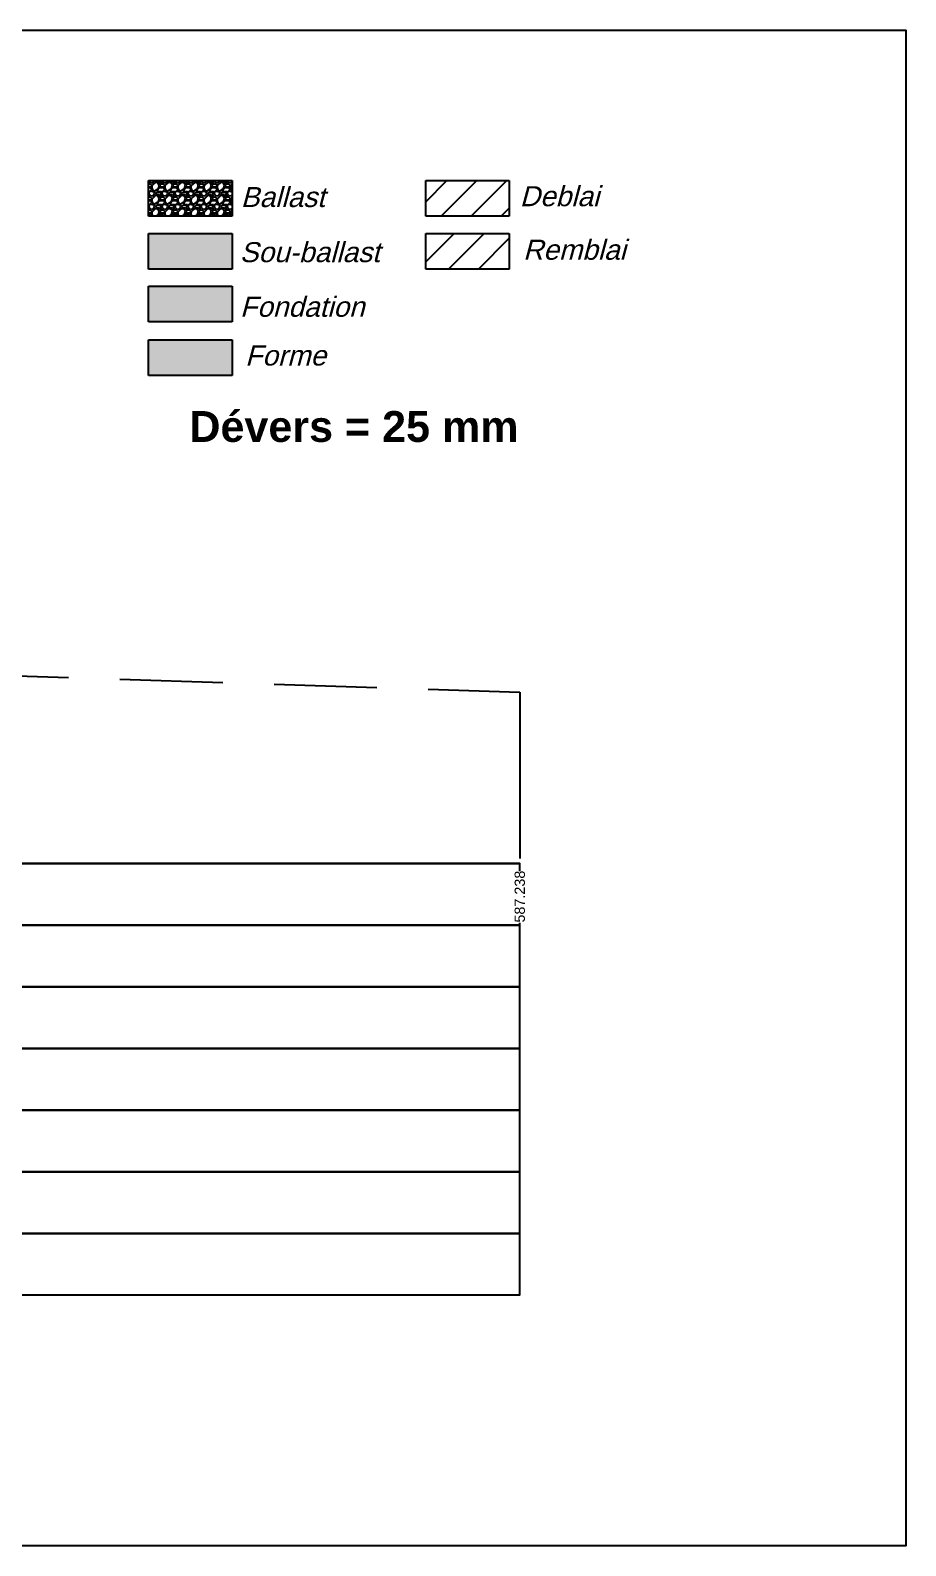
# Model space of a CAD drawing. Header units: millimetres. Extents: x 2762 to 3076, y 916 to 3305.
# Drawn here: x 2982.18 to 2999.21, y 1095.4 to 1124.9 of the extents above; entities that cross this region are included whole.
import ezdxf

# ---------------------------------------------------------------- set-up
doc = ezdxf.new("R2010")
doc.units = ezdxf.units.MM
doc.header["$LTSCALE"] = 2
doc.linetypes.add('CACHE', pattern=[9.525, 6.35, -3.175])
doc.linetypes.add('DASHED', pattern=[0.75, 0.5, -0.25])
doc.layers.add('C-ANNO-TABL-TEXT', color=150, linetype='Continuous')
doc.styles.add('ARIAL', font='arial.ttf')
doc.styles.add('C3D_Profil_Travers', font='romans.shx')
doc.styles.get("Standard").update_dxf_attribs({"font": 'arial.ttf'})

msp = doc.modelspace()

# ---------------------------------------------------------------- hatches: boundary and pattern name
h = msp.add_hatch(color=11)
h.dxf.hatch_style = 1
h.paths.add_polyline_path([(2986.106, 1120.949), (2984.48, 1120.949), (2984.48, 1120.257), (2986.106, 1120.257)])
h = msp.add_hatch(color=30)
h.dxf.hatch_style = 1
h.paths.add_polyline_path([(2986.106, 1119.922), (2984.48, 1119.922), (2984.48, 1119.23), (2986.106, 1119.23)])
h = msp.add_hatch(color=83)
h.dxf.hatch_style = 1
h.paths.add_polyline_path([(2986.106, 1118.876), (2984.48, 1118.876), (2984.48, 1118.184), (2986.106, 1118.184)])

# ---------------------------------------------------------------- linework, layer by layer
for p, q in [((2984.48, 1121.977), (2986.106, 1121.977)), ((2984.48, 1121.285), (2984.48, 1121.977)), ((2986.106, 1121.977), (2986.106, 1121.285)), ((2989.873, 1121.977), (2991.499, 1121.977)), ((2989.873, 1121.285), (2989.873, 1121.977)), ((2991.499, 1121.977), (2991.499, 1121.285)), ((2986.106, 1121.285), (2984.48, 1121.285)), ((2991.499, 1121.285), (2989.873, 1121.285)), ((2984.48, 1120.949), (2986.106, 1120.949)), ((2984.48, 1120.257), (2984.48, 1120.949)), ((2986.106, 1120.949), (2986.106, 1120.257)), ((2989.873, 1120.949), (2991.499, 1120.949)), ((2989.873, 1120.257), (2989.873, 1120.949)), ((2991.499, 1120.949), (2991.499, 1120.257)), ((2986.106, 1120.257), (2984.48, 1120.257)), ((2991.499, 1120.257), (2989.873, 1120.257)), ((2984.48, 1119.922), (2986.106, 1119.922)), ((2984.48, 1119.23), (2984.48, 1119.922)), ((2986.106, 1119.922), (2986.106, 1119.23)), ((2986.106, 1119.23), (2984.48, 1119.23)), ((2984.48, 1118.876), (2986.106, 1118.876)), ((2984.48, 1118.184), (2984.48, 1118.876)), ((2986.106, 1118.876), (2986.106, 1118.184)), ((2986.106, 1118.184), (2984.48, 1118.184))]:
    msp.add_line(p, q)
at = {"linetype": 'Continuous'}
for p, q in [((2984.483, 1121.931), (2984.48, 1121.932)), ((2984.48, 1121.928), (2984.483, 1121.93)), ((2984.52, 1121.902), (2984.48, 1121.908)), ((2984.486, 1121.977), (2984.499, 1121.946)), ((2984.498, 1121.946), (2984.541, 1121.933)), ((2984.543, 1121.886), (2984.522, 1121.904)), ((2984.541, 1121.933), (2984.585, 1121.946)), ((2984.544, 1121.887), (2984.542, 1121.834)), ((2984.609, 1121.934), (2984.55, 1121.88)), ((2984.585, 1121.946), (2984.596, 1121.977)), ((2984.662, 1121.933), (2984.601, 1121.939)), ((2984.642, 1121.951), (2984.618, 1121.977)), ((2984.685, 1121.957), (2984.627, 1121.952)), ((2984.689, 1121.889), (2984.661, 1121.935)), ((2984.671, 1121.826), (2984.691, 1121.89)), ((2984.688, 1121.933), (2984.698, 1121.908)), ((2984.707, 1121.941), (2984.689, 1121.934)), ((2984.699, 1121.908), (2984.737, 1121.93)), ((2984.724, 1121.91), (2984.699, 1121.885)), ((2984.719, 1121.977), (2984.701, 1121.957)), ((2984.737, 1121.931), (2984.706, 1121.941)), ((2984.774, 1121.902), (2984.724, 1121.909)), ((2984.74, 1121.977), (2984.753, 1121.946)), ((2984.752, 1121.946), (2984.795, 1121.933)), ((2984.797, 1121.886), (2984.776, 1121.904)), ((2984.795, 1121.933), (2984.839, 1121.946)), ((2984.798, 1121.887), (2984.796, 1121.834)), ((2984.863, 1121.934), (2984.804, 1121.88)), ((2984.839, 1121.946), (2984.85, 1121.977)), ((2984.916, 1121.933), (2984.855, 1121.939)), ((2984.896, 1121.951), (2984.872, 1121.977)), ((2984.939, 1121.957), (2984.881, 1121.952)), ((2984.943, 1121.889), (2984.915, 1121.935)), ((2984.925, 1121.826), (2984.945, 1121.89)), ((2984.942, 1121.933), (2984.952, 1121.908)), ((2984.961, 1121.941), (2984.943, 1121.934)), ((2984.953, 1121.908), (2984.991, 1121.93)), ((2984.978, 1121.91), (2984.953, 1121.885)), ((2984.973, 1121.977), (2984.955, 1121.957)), ((2984.991, 1121.931), (2984.96, 1121.941)), ((2985.028, 1121.902), (2984.978, 1121.909)), ((2984.994, 1121.977), (2985.007, 1121.946)), ((2985.006, 1121.946), (2985.049, 1121.933)), ((2985.051, 1121.886), (2985.03, 1121.904)), ((2985.049, 1121.933), (2985.093, 1121.946)), ((2985.052, 1121.887), (2985.05, 1121.834)), ((2985.117, 1121.934), (2985.058, 1121.88)), ((2985.093, 1121.946), (2985.104, 1121.977)), ((2985.17, 1121.933), (2985.109, 1121.939)), ((2985.15, 1121.951), (2985.126, 1121.977)), ((2985.193, 1121.957), (2985.135, 1121.952)), ((2985.197, 1121.889), (2985.169, 1121.935)), ((2985.179, 1121.826), (2985.199, 1121.89)), ((2985.196, 1121.933), (2985.206, 1121.908)), ((2985.215, 1121.941), (2985.197, 1121.934)), ((2985.207, 1121.908), (2985.245, 1121.93)), ((2985.232, 1121.91), (2985.207, 1121.885)), ((2985.227, 1121.977), (2985.209, 1121.957)), ((2985.245, 1121.931), (2985.214, 1121.941)), ((2985.282, 1121.902), (2985.232, 1121.909)), ((2985.248, 1121.977), (2985.261, 1121.946)), ((2985.26, 1121.946), (2985.303, 1121.933)), ((2985.305, 1121.886), (2985.284, 1121.904)), ((2985.303, 1121.933), (2985.347, 1121.946)), ((2985.306, 1121.887), (2985.304, 1121.834)), ((2985.371, 1121.934), (2985.312, 1121.88)), ((2985.347, 1121.946), (2985.358, 1121.977)), ((2985.424, 1121.933), (2985.363, 1121.939)), ((2985.404, 1121.951), (2985.38, 1121.977)), ((2985.447, 1121.957), (2985.389, 1121.952)), ((2985.451, 1121.889), (2985.423, 1121.935)), ((2985.433, 1121.826), (2985.453, 1121.89)), ((2985.45, 1121.933), (2985.46, 1121.908)), ((2985.469, 1121.941), (2985.451, 1121.934)), ((2985.461, 1121.908), (2985.499, 1121.93)), ((2985.486, 1121.91), (2985.461, 1121.885)), ((2985.481, 1121.977), (2985.463, 1121.957)), ((2985.499, 1121.931), (2985.468, 1121.941)), ((2985.536, 1121.902), (2985.486, 1121.909)), ((2985.502, 1121.977), (2985.515, 1121.946)), ((2985.514, 1121.946), (2985.557, 1121.933)), ((2985.559, 1121.886), (2985.538, 1121.904)), ((2985.557, 1121.933), (2985.601, 1121.946)), ((2985.56, 1121.887), (2985.558, 1121.834)), ((2985.625, 1121.934), (2985.566, 1121.88)), ((2985.601, 1121.946), (2985.612, 1121.977)), ((2985.678, 1121.933), (2985.617, 1121.939)), ((2985.658, 1121.951), (2985.634, 1121.977)), ((2985.701, 1121.957), (2985.643, 1121.952)), ((2985.705, 1121.889), (2985.677, 1121.935)), ((2985.687, 1121.826), (2985.707, 1121.89)), ((2985.704, 1121.933), (2985.714, 1121.908)), ((2985.723, 1121.941), (2985.705, 1121.934)), ((2985.715, 1121.908), (2985.753, 1121.93)), ((2985.74, 1121.91), (2985.715, 1121.885)), ((2985.735, 1121.977), (2985.717, 1121.957)), ((2985.753, 1121.931), (2985.722, 1121.941)), ((2985.79, 1121.902), (2985.74, 1121.909)), ((2985.756, 1121.977), (2985.769, 1121.946)), ((2985.768, 1121.946), (2985.811, 1121.933)), ((2985.813, 1121.886), (2985.792, 1121.904)), ((2985.811, 1121.933), (2985.855, 1121.946)), ((2985.814, 1121.887), (2985.812, 1121.834)), ((2985.879, 1121.934), (2985.82, 1121.88)), ((2985.855, 1121.946), (2985.866, 1121.977)), ((2985.932, 1121.933), (2985.871, 1121.939)), ((2985.912, 1121.951), (2985.888, 1121.977)), ((2985.955, 1121.957), (2985.897, 1121.952)), ((2985.959, 1121.889), (2985.931, 1121.935)), ((2985.941, 1121.826), (2985.961, 1121.89)), ((2985.958, 1121.933), (2985.968, 1121.908)), ((2985.977, 1121.941), (2985.959, 1121.934)), ((2985.969, 1121.908), (2986.007, 1121.93)), ((2985.994, 1121.91), (2985.969, 1121.885)), ((2985.989, 1121.977), (2985.971, 1121.957)), ((2986.007, 1121.931), (2985.976, 1121.941)), ((2986.044, 1121.902), (2985.994, 1121.909)), ((2986.01, 1121.977), (2986.023, 1121.946)), ((2986.022, 1121.946), (2986.065, 1121.933)), ((2986.067, 1121.886), (2986.046, 1121.904)), ((2986.065, 1121.933), (2986.106, 1121.946)), ((2986.068, 1121.887), (2986.066, 1121.834)), ((2986.106, 1121.91), (2986.074, 1121.88)), ((2984.48, 1121.863), (2984.53, 1121.856)), ((2984.48, 1121.842), (2984.506, 1121.842)), ((2984.532, 1121.777), (2984.48, 1121.75)), ((2984.483, 1121.677), (2984.48, 1121.678)), ((2984.48, 1121.674), (2984.483, 1121.676)), ((2984.52, 1121.648), (2984.48, 1121.654)), ((2984.48, 1121.609), (2984.53, 1121.602)), ((2984.484, 1121.727), (2984.499, 1121.692)), ((2984.485, 1121.727), (2984.501, 1121.763)), ((2984.498, 1121.692), (2984.541, 1121.679)), ((2984.501, 1121.764), (2984.542, 1121.776)), ((2984.505, 1121.844), (2984.539, 1121.821)), ((2984.543, 1121.632), (2984.522, 1121.65)), ((2984.529, 1121.847), (2984.542, 1121.87)), ((2984.539, 1121.819), (2984.529, 1121.783)), ((2984.529, 1121.593), (2984.542, 1121.616)), ((2984.541, 1121.775), (2984.582, 1121.759)), ((2984.541, 1121.679), (2984.585, 1121.692)), ((2984.542, 1121.87), (2984.542, 1121.885)), ((2984.542, 1121.834), (2984.562, 1121.786)), ((2984.544, 1121.633), (2984.542, 1121.58)), ((2984.542, 1121.616), (2984.542, 1121.631)), ((2984.609, 1121.68), (2984.55, 1121.626)), ((2984.562, 1121.783), (2984.615, 1121.781)), ((2984.581, 1121.761), (2984.596, 1121.728)), ((2984.585, 1121.692), (2984.598, 1121.727)), ((2984.662, 1121.679), (2984.601, 1121.685)), ((2984.642, 1121.697), (2984.614, 1121.727)), ((2984.615, 1121.783), (2984.671, 1121.827)), ((2984.615, 1121.727), (2984.623, 1121.748)), ((2984.671, 1121.747), (2984.623, 1121.742)), ((2984.685, 1121.703), (2984.627, 1121.698)), ((2984.649, 1121.791), (2984.694, 1121.842)), ((2984.668, 1121.761), (2984.65, 1121.792)), ((2984.689, 1121.635), (2984.661, 1121.681)), ((2984.73, 1121.757), (2984.666, 1121.762)), ((2984.722, 1121.74), (2984.671, 1121.753)), ((2984.671, 1121.572), (2984.691, 1121.636)), ((2984.688, 1121.679), (2984.698, 1121.654)), ((2984.707, 1121.687), (2984.689, 1121.68)), ((2984.694, 1121.842), (2984.76, 1121.842)), ((2984.699, 1121.885), (2984.719, 1121.854)), ((2984.699, 1121.654), (2984.737, 1121.676)), ((2984.724, 1121.656), (2984.699, 1121.631)), ((2984.699, 1121.631), (2984.719, 1121.6)), ((2984.724, 1121.728), (2984.701, 1121.703)), ((2984.737, 1121.677), (2984.706, 1121.687)), ((2984.72, 1121.864), (2984.784, 1121.856)), ((2984.72, 1121.61), (2984.784, 1121.602)), ((2984.724, 1121.727), (2984.722, 1121.74)), ((2984.774, 1121.648), (2984.724, 1121.655)), ((2984.786, 1121.777), (2984.733, 1121.749)), ((2984.738, 1121.727), (2984.753, 1121.692)), ((2984.739, 1121.727), (2984.755, 1121.763)), ((2984.752, 1121.692), (2984.795, 1121.679)), ((2984.755, 1121.764), (2984.796, 1121.776)), ((2984.759, 1121.844), (2984.793, 1121.821)), ((2984.797, 1121.632), (2984.776, 1121.65)), ((2984.783, 1121.847), (2984.796, 1121.87)), ((2984.793, 1121.819), (2984.783, 1121.783)), ((2984.783, 1121.593), (2984.796, 1121.616)), ((2984.795, 1121.775), (2984.836, 1121.759)), ((2984.795, 1121.679), (2984.839, 1121.692)), ((2984.796, 1121.87), (2984.796, 1121.885)), ((2984.796, 1121.834), (2984.816, 1121.786)), ((2984.798, 1121.633), (2984.796, 1121.58)), ((2984.796, 1121.616), (2984.796, 1121.631)), ((2984.863, 1121.68), (2984.804, 1121.626)), ((2984.816, 1121.783), (2984.869, 1121.781)), ((2984.835, 1121.761), (2984.85, 1121.728)), ((2984.839, 1121.692), (2984.852, 1121.727)), ((2984.916, 1121.679), (2984.855, 1121.685)), ((2984.896, 1121.697), (2984.868, 1121.727)), ((2984.869, 1121.783), (2984.925, 1121.827)), ((2984.869, 1121.727), (2984.877, 1121.748)), ((2984.925, 1121.747), (2984.877, 1121.742)), ((2984.939, 1121.703), (2984.881, 1121.698)), ((2984.903, 1121.791), (2984.948, 1121.842)), ((2984.922, 1121.761), (2984.904, 1121.792)), ((2984.943, 1121.635), (2984.915, 1121.681)), ((2984.984, 1121.757), (2984.92, 1121.762)), ((2984.976, 1121.74), (2984.925, 1121.753)), ((2984.925, 1121.572), (2984.945, 1121.636)), ((2984.942, 1121.679), (2984.952, 1121.654)), ((2984.961, 1121.687), (2984.943, 1121.68)), ((2984.948, 1121.842), (2985.014, 1121.842)), ((2984.953, 1121.885), (2984.973, 1121.854)), ((2984.953, 1121.654), (2984.991, 1121.676)), ((2984.978, 1121.656), (2984.953, 1121.631)), ((2984.953, 1121.631), (2984.973, 1121.6)), ((2984.978, 1121.728), (2984.955, 1121.703)), ((2984.991, 1121.677), (2984.96, 1121.687)), ((2984.974, 1121.864), (2985.038, 1121.856)), ((2984.974, 1121.61), (2985.038, 1121.602)), ((2984.978, 1121.727), (2984.976, 1121.74)), ((2985.028, 1121.648), (2984.978, 1121.655)), ((2985.04, 1121.777), (2984.987, 1121.749)), ((2984.992, 1121.727), (2985.007, 1121.692)), ((2984.993, 1121.727), (2985.009, 1121.763)), ((2985.006, 1121.692), (2985.049, 1121.679)), ((2985.009, 1121.764), (2985.05, 1121.776)), ((2985.013, 1121.844), (2985.047, 1121.821)), ((2985.051, 1121.632), (2985.03, 1121.65)), ((2985.037, 1121.847), (2985.05, 1121.87)), ((2985.047, 1121.819), (2985.037, 1121.783)), ((2985.037, 1121.593), (2985.05, 1121.616)), ((2985.049, 1121.775), (2985.09, 1121.759)), ((2985.049, 1121.679), (2985.093, 1121.692)), ((2985.05, 1121.87), (2985.05, 1121.885)), ((2985.05, 1121.834), (2985.07, 1121.786)), ((2985.052, 1121.633), (2985.05, 1121.58)), ((2985.05, 1121.616), (2985.05, 1121.631)), ((2985.117, 1121.68), (2985.058, 1121.626)), ((2985.07, 1121.783), (2985.123, 1121.781)), ((2985.089, 1121.761), (2985.104, 1121.728)), ((2985.093, 1121.692), (2985.106, 1121.727)), ((2985.17, 1121.679), (2985.109, 1121.685)), ((2985.15, 1121.697), (2985.122, 1121.727)), ((2985.123, 1121.783), (2985.179, 1121.827)), ((2985.123, 1121.727), (2985.131, 1121.748)), ((2985.179, 1121.747), (2985.131, 1121.742)), ((2985.193, 1121.703), (2985.135, 1121.698)), ((2985.157, 1121.791), (2985.202, 1121.842)), ((2985.176, 1121.761), (2985.158, 1121.792)), ((2985.197, 1121.635), (2985.169, 1121.681)), ((2985.238, 1121.757), (2985.174, 1121.762)), ((2985.23, 1121.74), (2985.179, 1121.753)), ((2985.179, 1121.572), (2985.199, 1121.636)), ((2985.196, 1121.679), (2985.206, 1121.654)), ((2985.215, 1121.687), (2985.197, 1121.68)), ((2985.202, 1121.842), (2985.268, 1121.842)), ((2985.207, 1121.885), (2985.227, 1121.854)), ((2985.207, 1121.654), (2985.245, 1121.676)), ((2985.232, 1121.656), (2985.207, 1121.631)), ((2985.207, 1121.631), (2985.227, 1121.6)), ((2985.232, 1121.728), (2985.209, 1121.703)), ((2985.245, 1121.677), (2985.214, 1121.687)), ((2985.228, 1121.864), (2985.292, 1121.856)), ((2985.228, 1121.61), (2985.292, 1121.602)), ((2985.232, 1121.727), (2985.23, 1121.74)), ((2985.282, 1121.648), (2985.232, 1121.655)), ((2985.294, 1121.777), (2985.241, 1121.749)), ((2985.246, 1121.727), (2985.261, 1121.692)), ((2985.247, 1121.727), (2985.263, 1121.763)), ((2985.26, 1121.692), (2985.303, 1121.679)), ((2985.263, 1121.764), (2985.304, 1121.776)), ((2985.267, 1121.844), (2985.301, 1121.821)), ((2985.305, 1121.632), (2985.284, 1121.65)), ((2985.291, 1121.847), (2985.304, 1121.87)), ((2985.301, 1121.819), (2985.291, 1121.783)), ((2985.291, 1121.593), (2985.304, 1121.616)), ((2985.303, 1121.775), (2985.344, 1121.759)), ((2985.303, 1121.679), (2985.347, 1121.692)), ((2985.304, 1121.87), (2985.304, 1121.885)), ((2985.304, 1121.834), (2985.324, 1121.786)), ((2985.306, 1121.633), (2985.304, 1121.58)), ((2985.304, 1121.616), (2985.304, 1121.631)), ((2985.371, 1121.68), (2985.312, 1121.626)), ((2985.324, 1121.783), (2985.377, 1121.781)), ((2985.343, 1121.761), (2985.358, 1121.728)), ((2985.347, 1121.692), (2985.36, 1121.727)), ((2985.424, 1121.679), (2985.363, 1121.685)), ((2985.404, 1121.697), (2985.376, 1121.727)), ((2985.377, 1121.783), (2985.433, 1121.827)), ((2985.377, 1121.727), (2985.385, 1121.748)), ((2985.433, 1121.747), (2985.385, 1121.742)), ((2985.447, 1121.703), (2985.389, 1121.698)), ((2985.411, 1121.791), (2985.456, 1121.842)), ((2985.43, 1121.761), (2985.412, 1121.792)), ((2985.451, 1121.635), (2985.423, 1121.681)), ((2985.492, 1121.757), (2985.428, 1121.762)), ((2985.484, 1121.74), (2985.433, 1121.753)), ((2985.433, 1121.572), (2985.453, 1121.636)), ((2985.45, 1121.679), (2985.46, 1121.654)), ((2985.469, 1121.687), (2985.451, 1121.68)), ((2985.456, 1121.842), (2985.522, 1121.842)), ((2985.461, 1121.885), (2985.481, 1121.854)), ((2985.461, 1121.654), (2985.499, 1121.676)), ((2985.486, 1121.656), (2985.461, 1121.631)), ((2985.461, 1121.631), (2985.481, 1121.6)), ((2985.486, 1121.728), (2985.463, 1121.703)), ((2985.499, 1121.677), (2985.468, 1121.687)), ((2985.482, 1121.864), (2985.546, 1121.856)), ((2985.482, 1121.61), (2985.546, 1121.602)), ((2985.486, 1121.727), (2985.484, 1121.74)), ((2985.536, 1121.648), (2985.486, 1121.655)), ((2985.548, 1121.777), (2985.495, 1121.749)), ((2985.5, 1121.727), (2985.515, 1121.692)), ((2985.501, 1121.727), (2985.517, 1121.763)), ((2985.514, 1121.692), (2985.557, 1121.679)), ((2985.517, 1121.764), (2985.558, 1121.776)), ((2985.521, 1121.844), (2985.555, 1121.821)), ((2985.559, 1121.632), (2985.538, 1121.65)), ((2985.545, 1121.847), (2985.558, 1121.87)), ((2985.555, 1121.819), (2985.545, 1121.783)), ((2985.545, 1121.593), (2985.558, 1121.616)), ((2985.557, 1121.775), (2985.598, 1121.759)), ((2985.557, 1121.679), (2985.601, 1121.692)), ((2985.558, 1121.87), (2985.558, 1121.885)), ((2985.558, 1121.834), (2985.578, 1121.786)), ((2985.56, 1121.633), (2985.558, 1121.58)), ((2985.558, 1121.616), (2985.558, 1121.631)), ((2985.625, 1121.68), (2985.566, 1121.626)), ((2985.578, 1121.783), (2985.631, 1121.781)), ((2985.597, 1121.761), (2985.612, 1121.728)), ((2985.601, 1121.692), (2985.614, 1121.727)), ((2985.678, 1121.679), (2985.617, 1121.685)), ((2985.658, 1121.697), (2985.63, 1121.727)), ((2985.631, 1121.783), (2985.687, 1121.827)), ((2985.631, 1121.727), (2985.639, 1121.748)), ((2985.687, 1121.747), (2985.639, 1121.742)), ((2985.701, 1121.703), (2985.643, 1121.698)), ((2985.665, 1121.791), (2985.71, 1121.842)), ((2985.684, 1121.761), (2985.666, 1121.792)), ((2985.705, 1121.635), (2985.677, 1121.681)), ((2985.746, 1121.757), (2985.682, 1121.762)), ((2985.738, 1121.74), (2985.687, 1121.753)), ((2985.687, 1121.572), (2985.707, 1121.636)), ((2985.704, 1121.679), (2985.714, 1121.654)), ((2985.723, 1121.687), (2985.705, 1121.68)), ((2985.71, 1121.842), (2985.776, 1121.842)), ((2985.715, 1121.885), (2985.735, 1121.854)), ((2985.715, 1121.654), (2985.753, 1121.676)), ((2985.74, 1121.656), (2985.715, 1121.631)), ((2985.715, 1121.631), (2985.735, 1121.6)), ((2985.74, 1121.728), (2985.717, 1121.703)), ((2985.753, 1121.677), (2985.722, 1121.687)), ((2985.736, 1121.864), (2985.8, 1121.856)), ((2985.736, 1121.61), (2985.8, 1121.602)), ((2985.74, 1121.727), (2985.738, 1121.74)), ((2985.79, 1121.648), (2985.74, 1121.655)), ((2985.802, 1121.777), (2985.749, 1121.749)), ((2985.754, 1121.727), (2985.769, 1121.692)), ((2985.755, 1121.727), (2985.771, 1121.763)), ((2985.768, 1121.692), (2985.811, 1121.679)), ((2985.771, 1121.764), (2985.812, 1121.776)), ((2985.775, 1121.844), (2985.809, 1121.821)), ((2985.813, 1121.632), (2985.792, 1121.65)), ((2985.799, 1121.847), (2985.812, 1121.87)), ((2985.809, 1121.819), (2985.799, 1121.783)), ((2985.799, 1121.593), (2985.812, 1121.616)), ((2985.811, 1121.775), (2985.852, 1121.759)), ((2985.811, 1121.679), (2985.855, 1121.692)), ((2985.812, 1121.87), (2985.812, 1121.885)), ((2985.812, 1121.834), (2985.832, 1121.786)), ((2985.814, 1121.633), (2985.812, 1121.58)), ((2985.812, 1121.616), (2985.812, 1121.631)), ((2985.879, 1121.68), (2985.82, 1121.626)), ((2985.832, 1121.783), (2985.885, 1121.781)), ((2985.851, 1121.761), (2985.866, 1121.728)), ((2985.855, 1121.692), (2985.868, 1121.727)), ((2985.932, 1121.679), (2985.871, 1121.685)), ((2985.912, 1121.697), (2985.884, 1121.727)), ((2985.885, 1121.783), (2985.941, 1121.827)), ((2985.885, 1121.727), (2985.893, 1121.748)), ((2985.941, 1121.747), (2985.893, 1121.742)), ((2985.955, 1121.703), (2985.897, 1121.698)), ((2985.919, 1121.791), (2985.964, 1121.842)), ((2985.938, 1121.761), (2985.92, 1121.792)), ((2985.959, 1121.635), (2985.931, 1121.681)), ((2986, 1121.757), (2985.936, 1121.762)), ((2985.992, 1121.74), (2985.941, 1121.753)), ((2985.941, 1121.572), (2985.961, 1121.636)), ((2985.958, 1121.679), (2985.968, 1121.654)), ((2985.977, 1121.687), (2985.959, 1121.68)), ((2985.964, 1121.842), (2986.03, 1121.842)), ((2985.969, 1121.885), (2985.989, 1121.854)), ((2985.969, 1121.654), (2986.007, 1121.676)), ((2985.994, 1121.656), (2985.969, 1121.631)), ((2985.969, 1121.631), (2985.989, 1121.6)), ((2985.994, 1121.728), (2985.971, 1121.703)), ((2986.007, 1121.677), (2985.976, 1121.687)), ((2985.99, 1121.864), (2986.054, 1121.856)), ((2985.99, 1121.61), (2986.054, 1121.602)), ((2985.994, 1121.727), (2985.992, 1121.74)), ((2986.044, 1121.648), (2985.994, 1121.655)), ((2986.056, 1121.777), (2986.003, 1121.749)), ((2986.008, 1121.727), (2986.023, 1121.692)), ((2986.009, 1121.727), (2986.025, 1121.763)), ((2986.022, 1121.692), (2986.065, 1121.679)), ((2986.025, 1121.764), (2986.066, 1121.776)), ((2986.029, 1121.844), (2986.063, 1121.821)), ((2986.067, 1121.632), (2986.046, 1121.65)), ((2986.053, 1121.847), (2986.066, 1121.87)), ((2986.063, 1121.819), (2986.053, 1121.783)), ((2986.053, 1121.593), (2986.066, 1121.616)), ((2986.065, 1121.775), (2986.106, 1121.759)), ((2986.065, 1121.679), (2986.106, 1121.692)), ((2986.066, 1121.87), (2986.066, 1121.885)), ((2986.066, 1121.834), (2986.086, 1121.786)), ((2986.068, 1121.633), (2986.066, 1121.58)), ((2986.066, 1121.616), (2986.066, 1121.631)), ((2986.106, 1121.656), (2986.074, 1121.626)), ((2986.086, 1121.783), (2986.106, 1121.782)), ((2986.105, 1121.761), (2986.106, 1121.758)), ((2984.48, 1121.588), (2984.506, 1121.588)), ((2984.532, 1121.523), (2984.48, 1121.496)), ((2984.483, 1121.423), (2984.48, 1121.424)), ((2984.48, 1121.42), (2984.483, 1121.422)), ((2984.52, 1121.394), (2984.48, 1121.4)), ((2984.48, 1121.355), (2984.53, 1121.348)), ((2984.48, 1121.334), (2984.506, 1121.334)), ((2984.484, 1121.473), (2984.499, 1121.438)), ((2984.485, 1121.473), (2984.501, 1121.509)), ((2984.498, 1121.438), (2984.541, 1121.425)), ((2984.501, 1121.51), (2984.542, 1121.522)), ((2984.505, 1121.59), (2984.539, 1121.567)), ((2984.505, 1121.336), (2984.539, 1121.313)), ((2984.543, 1121.378), (2984.522, 1121.396)), ((2984.539, 1121.565), (2984.529, 1121.529)), ((2984.529, 1121.339), (2984.542, 1121.362)), ((2984.539, 1121.311), (2984.531, 1121.285)), ((2984.541, 1121.521), (2984.582, 1121.505)), ((2984.541, 1121.425), (2984.585, 1121.438)), ((2984.542, 1121.58), (2984.562, 1121.532)), ((2984.544, 1121.379), (2984.542, 1121.326)), ((2984.542, 1121.362), (2984.542, 1121.377)), ((2984.542, 1121.326), (2984.56, 1121.285)), ((2984.609, 1121.426), (2984.55, 1121.372)), ((2984.562, 1121.529), (2984.615, 1121.527)), ((2984.581, 1121.507), (2984.596, 1121.474)), ((2984.585, 1121.438), (2984.598, 1121.473)), ((2984.662, 1121.425), (2984.601, 1121.431)), ((2984.642, 1121.443), (2984.614, 1121.473)), ((2984.615, 1121.529), (2984.671, 1121.573)), ((2984.615, 1121.473), (2984.623, 1121.494)), ((2984.671, 1121.493), (2984.623, 1121.488)), ((2984.685, 1121.449), (2984.627, 1121.444)), ((2984.627, 1121.285), (2984.671, 1121.319)), ((2984.649, 1121.537), (2984.694, 1121.588)), ((2984.668, 1121.507), (2984.65, 1121.538)), ((2984.65, 1121.285), (2984.694, 1121.334)), ((2984.689, 1121.381), (2984.661, 1121.427)), ((2984.73, 1121.503), (2984.666, 1121.508)), ((2984.722, 1121.486), (2984.671, 1121.499)), ((2984.671, 1121.318), (2984.691, 1121.382)), ((2984.688, 1121.425), (2984.698, 1121.4)), ((2984.707, 1121.433), (2984.689, 1121.426)), ((2984.694, 1121.588), (2984.76, 1121.588)), ((2984.694, 1121.334), (2984.76, 1121.334)), ((2984.699, 1121.4), (2984.737, 1121.422)), ((2984.724, 1121.402), (2984.699, 1121.377)), ((2984.699, 1121.377), (2984.719, 1121.346)), ((2984.724, 1121.474), (2984.701, 1121.449)), ((2984.737, 1121.423), (2984.706, 1121.433)), ((2984.72, 1121.356), (2984.784, 1121.348)), ((2984.724, 1121.473), (2984.722, 1121.486)), ((2984.774, 1121.394), (2984.724, 1121.401)), ((2984.786, 1121.523), (2984.733, 1121.495)), ((2984.738, 1121.473), (2984.753, 1121.438)), ((2984.739, 1121.473), (2984.755, 1121.509)), ((2984.752, 1121.438), (2984.795, 1121.425)), ((2984.755, 1121.51), (2984.796, 1121.522)), ((2984.759, 1121.59), (2984.793, 1121.567)), ((2984.759, 1121.336), (2984.793, 1121.313)), ((2984.797, 1121.378), (2984.776, 1121.396)), ((2984.793, 1121.565), (2984.783, 1121.529)), ((2984.783, 1121.339), (2984.796, 1121.362)), ((2984.793, 1121.311), (2984.785, 1121.285)), ((2984.795, 1121.521), (2984.836, 1121.505)), ((2984.795, 1121.425), (2984.839, 1121.438)), ((2984.796, 1121.58), (2984.816, 1121.532)), ((2984.798, 1121.379), (2984.796, 1121.326)), ((2984.796, 1121.362), (2984.796, 1121.377)), ((2984.796, 1121.326), (2984.814, 1121.285)), ((2984.863, 1121.426), (2984.804, 1121.372)), ((2984.816, 1121.529), (2984.869, 1121.527)), ((2984.835, 1121.507), (2984.85, 1121.474)), ((2984.839, 1121.438), (2984.852, 1121.473)), ((2984.916, 1121.425), (2984.855, 1121.431)), ((2984.896, 1121.443), (2984.868, 1121.473)), ((2984.869, 1121.529), (2984.925, 1121.573)), ((2984.869, 1121.473), (2984.877, 1121.494)), ((2984.925, 1121.493), (2984.877, 1121.488)), ((2984.939, 1121.449), (2984.881, 1121.444)), ((2984.881, 1121.285), (2984.925, 1121.319)), ((2984.903, 1121.537), (2984.948, 1121.588)), ((2984.922, 1121.507), (2984.904, 1121.538)), ((2984.904, 1121.285), (2984.948, 1121.334)), ((2984.943, 1121.381), (2984.915, 1121.427)), ((2984.984, 1121.503), (2984.92, 1121.508)), ((2984.976, 1121.486), (2984.925, 1121.499)), ((2984.925, 1121.318), (2984.945, 1121.382)), ((2984.942, 1121.425), (2984.952, 1121.4)), ((2984.961, 1121.433), (2984.943, 1121.426)), ((2984.948, 1121.588), (2985.014, 1121.588)), ((2984.948, 1121.334), (2985.014, 1121.334)), ((2984.953, 1121.4), (2984.991, 1121.422)), ((2984.978, 1121.402), (2984.953, 1121.377)), ((2984.953, 1121.377), (2984.973, 1121.346)), ((2984.978, 1121.474), (2984.955, 1121.449)), ((2984.991, 1121.423), (2984.96, 1121.433)), ((2984.974, 1121.356), (2985.038, 1121.348)), ((2984.978, 1121.473), (2984.976, 1121.486)), ((2985.028, 1121.394), (2984.978, 1121.401)), ((2985.04, 1121.523), (2984.987, 1121.495)), ((2984.992, 1121.473), (2985.007, 1121.438)), ((2984.993, 1121.473), (2985.009, 1121.509)), ((2985.006, 1121.438), (2985.049, 1121.425)), ((2985.009, 1121.51), (2985.05, 1121.522)), ((2985.013, 1121.59), (2985.047, 1121.567)), ((2985.013, 1121.336), (2985.047, 1121.313)), ((2985.051, 1121.378), (2985.03, 1121.396)), ((2985.047, 1121.565), (2985.037, 1121.529)), ((2985.037, 1121.339), (2985.05, 1121.362)), ((2985.047, 1121.311), (2985.039, 1121.285)), ((2985.049, 1121.521), (2985.09, 1121.505)), ((2985.049, 1121.425), (2985.093, 1121.438)), ((2985.05, 1121.58), (2985.07, 1121.532)), ((2985.052, 1121.379), (2985.05, 1121.326)), ((2985.05, 1121.362), (2985.05, 1121.377)), ((2985.05, 1121.326), (2985.068, 1121.285)), ((2985.117, 1121.426), (2985.058, 1121.372)), ((2985.07, 1121.529), (2985.123, 1121.527)), ((2985.089, 1121.507), (2985.104, 1121.474)), ((2985.093, 1121.438), (2985.106, 1121.473)), ((2985.17, 1121.425), (2985.109, 1121.431)), ((2985.15, 1121.443), (2985.122, 1121.473)), ((2985.123, 1121.529), (2985.179, 1121.573)), ((2985.123, 1121.473), (2985.131, 1121.494)), ((2985.179, 1121.493), (2985.131, 1121.488)), ((2985.193, 1121.449), (2985.135, 1121.444)), ((2985.135, 1121.285), (2985.179, 1121.319)), ((2985.157, 1121.537), (2985.202, 1121.588)), ((2985.176, 1121.507), (2985.158, 1121.538)), ((2985.158, 1121.285), (2985.202, 1121.334)), ((2985.197, 1121.381), (2985.169, 1121.427)), ((2985.238, 1121.503), (2985.174, 1121.508)), ((2985.23, 1121.486), (2985.179, 1121.499)), ((2985.179, 1121.318), (2985.199, 1121.382)), ((2985.196, 1121.425), (2985.206, 1121.4)), ((2985.215, 1121.433), (2985.197, 1121.426)), ((2985.202, 1121.588), (2985.268, 1121.588)), ((2985.202, 1121.334), (2985.268, 1121.334)), ((2985.207, 1121.4), (2985.245, 1121.422)), ((2985.232, 1121.402), (2985.207, 1121.377)), ((2985.207, 1121.377), (2985.227, 1121.346)), ((2985.232, 1121.474), (2985.209, 1121.449)), ((2985.245, 1121.423), (2985.214, 1121.433)), ((2985.228, 1121.356), (2985.292, 1121.348)), ((2985.232, 1121.473), (2985.23, 1121.486)), ((2985.282, 1121.394), (2985.232, 1121.401)), ((2985.294, 1121.523), (2985.241, 1121.495)), ((2985.246, 1121.473), (2985.261, 1121.438)), ((2985.247, 1121.473), (2985.263, 1121.509)), ((2985.26, 1121.438), (2985.303, 1121.425)), ((2985.263, 1121.51), (2985.304, 1121.522)), ((2985.267, 1121.59), (2985.301, 1121.567)), ((2985.267, 1121.336), (2985.301, 1121.313)), ((2985.305, 1121.378), (2985.284, 1121.396)), ((2985.301, 1121.565), (2985.291, 1121.529)), ((2985.291, 1121.339), (2985.304, 1121.362)), ((2985.301, 1121.311), (2985.293, 1121.285)), ((2985.303, 1121.521), (2985.344, 1121.505)), ((2985.303, 1121.425), (2985.347, 1121.438)), ((2985.304, 1121.58), (2985.324, 1121.532)), ((2985.306, 1121.379), (2985.304, 1121.326)), ((2985.304, 1121.362), (2985.304, 1121.377)), ((2985.304, 1121.326), (2985.322, 1121.285)), ((2985.371, 1121.426), (2985.312, 1121.372)), ((2985.324, 1121.529), (2985.377, 1121.527)), ((2985.343, 1121.507), (2985.358, 1121.474)), ((2985.347, 1121.438), (2985.36, 1121.473)), ((2985.424, 1121.425), (2985.363, 1121.431)), ((2985.404, 1121.443), (2985.376, 1121.473)), ((2985.377, 1121.529), (2985.433, 1121.573)), ((2985.377, 1121.473), (2985.385, 1121.494)), ((2985.433, 1121.493), (2985.385, 1121.488)), ((2985.447, 1121.449), (2985.389, 1121.444)), ((2985.389, 1121.285), (2985.433, 1121.319)), ((2985.411, 1121.537), (2985.456, 1121.588)), ((2985.43, 1121.507), (2985.412, 1121.538)), ((2985.412, 1121.285), (2985.456, 1121.334)), ((2985.451, 1121.381), (2985.423, 1121.427)), ((2985.492, 1121.503), (2985.428, 1121.508)), ((2985.484, 1121.486), (2985.433, 1121.499)), ((2985.433, 1121.318), (2985.453, 1121.382)), ((2985.45, 1121.425), (2985.46, 1121.4)), ((2985.469, 1121.433), (2985.451, 1121.426)), ((2985.456, 1121.588), (2985.522, 1121.588)), ((2985.456, 1121.334), (2985.522, 1121.334)), ((2985.461, 1121.4), (2985.499, 1121.422)), ((2985.486, 1121.402), (2985.461, 1121.377)), ((2985.461, 1121.377), (2985.481, 1121.346)), ((2985.486, 1121.474), (2985.463, 1121.449)), ((2985.499, 1121.423), (2985.468, 1121.433)), ((2985.482, 1121.356), (2985.546, 1121.348)), ((2985.486, 1121.473), (2985.484, 1121.486)), ((2985.536, 1121.394), (2985.486, 1121.401)), ((2985.548, 1121.523), (2985.495, 1121.495)), ((2985.5, 1121.473), (2985.515, 1121.438)), ((2985.501, 1121.473), (2985.517, 1121.509)), ((2985.514, 1121.438), (2985.557, 1121.425)), ((2985.517, 1121.51), (2985.558, 1121.522)), ((2985.521, 1121.59), (2985.555, 1121.567)), ((2985.521, 1121.336), (2985.555, 1121.313)), ((2985.559, 1121.378), (2985.538, 1121.396)), ((2985.555, 1121.565), (2985.545, 1121.529)), ((2985.545, 1121.339), (2985.558, 1121.362)), ((2985.555, 1121.311), (2985.547, 1121.285)), ((2985.557, 1121.521), (2985.598, 1121.505)), ((2985.557, 1121.425), (2985.601, 1121.438)), ((2985.558, 1121.58), (2985.578, 1121.532)), ((2985.56, 1121.379), (2985.558, 1121.326)), ((2985.558, 1121.362), (2985.558, 1121.377)), ((2985.558, 1121.326), (2985.576, 1121.285)), ((2985.625, 1121.426), (2985.566, 1121.372)), ((2985.578, 1121.529), (2985.631, 1121.527)), ((2985.597, 1121.507), (2985.612, 1121.474)), ((2985.601, 1121.438), (2985.614, 1121.473)), ((2985.678, 1121.425), (2985.617, 1121.431)), ((2985.658, 1121.443), (2985.63, 1121.473)), ((2985.631, 1121.529), (2985.687, 1121.573)), ((2985.631, 1121.473), (2985.639, 1121.494)), ((2985.687, 1121.493), (2985.639, 1121.488)), ((2985.701, 1121.449), (2985.643, 1121.444)), ((2985.643, 1121.285), (2985.687, 1121.319)), ((2985.665, 1121.537), (2985.71, 1121.588)), ((2985.684, 1121.507), (2985.666, 1121.538)), ((2985.666, 1121.285), (2985.71, 1121.334)), ((2985.705, 1121.381), (2985.677, 1121.427)), ((2985.746, 1121.503), (2985.682, 1121.508)), ((2985.738, 1121.486), (2985.687, 1121.499)), ((2985.687, 1121.318), (2985.707, 1121.382)), ((2985.704, 1121.425), (2985.714, 1121.4)), ((2985.723, 1121.433), (2985.705, 1121.426)), ((2985.71, 1121.588), (2985.776, 1121.588)), ((2985.71, 1121.334), (2985.776, 1121.334)), ((2985.715, 1121.4), (2985.753, 1121.422)), ((2985.74, 1121.402), (2985.715, 1121.377)), ((2985.715, 1121.377), (2985.735, 1121.346)), ((2985.74, 1121.474), (2985.717, 1121.449)), ((2985.753, 1121.423), (2985.722, 1121.433)), ((2985.736, 1121.356), (2985.8, 1121.348)), ((2985.74, 1121.473), (2985.738, 1121.486)), ((2985.79, 1121.394), (2985.74, 1121.401)), ((2985.802, 1121.523), (2985.749, 1121.495)), ((2985.754, 1121.473), (2985.769, 1121.438)), ((2985.755, 1121.473), (2985.771, 1121.509)), ((2985.768, 1121.438), (2985.811, 1121.425)), ((2985.771, 1121.51), (2985.812, 1121.522)), ((2985.775, 1121.59), (2985.809, 1121.567)), ((2985.775, 1121.336), (2985.809, 1121.313)), ((2985.813, 1121.378), (2985.792, 1121.396)), ((2985.809, 1121.565), (2985.799, 1121.529)), ((2985.799, 1121.339), (2985.812, 1121.362)), ((2985.809, 1121.311), (2985.801, 1121.285)), ((2985.811, 1121.521), (2985.852, 1121.505)), ((2985.811, 1121.425), (2985.855, 1121.438)), ((2985.812, 1121.58), (2985.832, 1121.532)), ((2985.814, 1121.379), (2985.812, 1121.326)), ((2985.812, 1121.362), (2985.812, 1121.377)), ((2985.812, 1121.326), (2985.83, 1121.285)), ((2985.879, 1121.426), (2985.82, 1121.372)), ((2985.832, 1121.529), (2985.885, 1121.527)), ((2985.851, 1121.507), (2985.866, 1121.474)), ((2985.855, 1121.438), (2985.868, 1121.473)), ((2985.932, 1121.425), (2985.871, 1121.431)), ((2985.912, 1121.443), (2985.884, 1121.473)), ((2985.885, 1121.529), (2985.941, 1121.573)), ((2985.885, 1121.473), (2985.893, 1121.494)), ((2985.941, 1121.493), (2985.893, 1121.488)), ((2985.955, 1121.449), (2985.897, 1121.444)), ((2985.897, 1121.285), (2985.941, 1121.319)), ((2985.919, 1121.537), (2985.964, 1121.588)), ((2985.938, 1121.507), (2985.92, 1121.538)), ((2985.92, 1121.285), (2985.964, 1121.334)), ((2985.959, 1121.381), (2985.931, 1121.427)), ((2986, 1121.503), (2985.936, 1121.508)), ((2985.992, 1121.486), (2985.941, 1121.499)), ((2985.941, 1121.318), (2985.961, 1121.382)), ((2985.958, 1121.425), (2985.968, 1121.4)), ((2985.977, 1121.433), (2985.959, 1121.426)), ((2985.964, 1121.588), (2986.03, 1121.588)), ((2985.964, 1121.334), (2986.03, 1121.334)), ((2985.969, 1121.4), (2986.007, 1121.422)), ((2985.994, 1121.402), (2985.969, 1121.377)), ((2985.969, 1121.377), (2985.989, 1121.346)), ((2985.994, 1121.474), (2985.971, 1121.449)), ((2986.007, 1121.423), (2985.976, 1121.433)), ((2985.99, 1121.356), (2986.054, 1121.348)), ((2985.994, 1121.473), (2985.992, 1121.486)), ((2986.044, 1121.394), (2985.994, 1121.401)), ((2986.056, 1121.523), (2986.003, 1121.495)), ((2986.008, 1121.473), (2986.023, 1121.438)), ((2986.009, 1121.473), (2986.025, 1121.509)), ((2986.022, 1121.438), (2986.065, 1121.425)), ((2986.025, 1121.51), (2986.066, 1121.522)), ((2986.029, 1121.59), (2986.063, 1121.567)), ((2986.029, 1121.336), (2986.063, 1121.313)), ((2986.067, 1121.378), (2986.046, 1121.396)), ((2986.063, 1121.565), (2986.053, 1121.529)), ((2986.053, 1121.339), (2986.066, 1121.362)), ((2986.063, 1121.311), (2986.055, 1121.285)), ((2986.065, 1121.521), (2986.106, 1121.505)), ((2986.065, 1121.425), (2986.106, 1121.438)), ((2986.066, 1121.58), (2986.086, 1121.532)), ((2986.068, 1121.379), (2986.066, 1121.326)), ((2986.066, 1121.362), (2986.066, 1121.377)), ((2986.066, 1121.326), (2986.084, 1121.285)), ((2986.106, 1121.402), (2986.074, 1121.372)), ((2986.086, 1121.529), (2986.106, 1121.528)), ((2986.105, 1121.507), (2986.106, 1121.504))]:
    msp.add_line(p, q, dxfattribs=at)
at = {"color": 1, "linetype": 'Continuous'}
for p, q in [((2989.873, 1121.564), (2990.285, 1121.977)), ((2990.177, 1121.285), (2990.869, 1121.977)), ((2990.761, 1121.285), (2991.452, 1121.977)), ((2991.344, 1121.285), (2991.499, 1121.44))]:
    msp.add_line(p, q, dxfattribs=at)
at = {"color": 3, "linetype": 'Continuous'}
for p, q in [((2989.873, 1120.397), (2990.425, 1120.949)), ((2990.317, 1120.257), (2991.009, 1120.949)), ((2990.901, 1120.257), (2991.499, 1120.856)), ((2991.484, 1120.257), (2991.499, 1120.273))]:
    msp.add_line(p, q, dxfattribs=at)
at = {"color": 105, "linetype": 'DASHED', "lineweight": -3, "ltscale": 2}
msp.add_line((2980.925, 1112.368), (2991.705, 1112.022), dxfattribs=at)
at = {"color": 98, "linetype": 'CACHE', "lineweight": -3}
msp.add_line((2991.705, 1112.022), (2991.705, 1108.784), dxfattribs=at)
at = {"color": 7, "linetype": 'Continuous', "lineweight": -3}
msp.add_line((2957.704, 1108.684), (2991.706, 1108.684), dxfattribs=at)
for points in [[(2957.704, 1107.484), (2991.706, 1107.484), (2991.706, 1108.684), (2957.704, 1108.684)], [(2957.704, 1106.284), (2991.706, 1106.284), (2991.706, 1107.484), (2957.704, 1107.484)], [(2957.704, 1105.084), (2991.706, 1105.084), (2991.706, 1106.284), (2957.704, 1106.284)], [(2957.704, 1103.884), (2991.706, 1103.884), (2991.706, 1105.084), (2957.704, 1105.084)], [(2957.704, 1102.684), (2991.706, 1102.684), (2991.706, 1103.884), (2957.704, 1103.884)], [(2957.704, 1101.484), (2991.706, 1101.484), (2991.706, 1102.684), (2957.704, 1102.684)], [(2957.704, 1100.284), (2991.706, 1100.284), (2991.706, 1101.484), (2957.704, 1101.484)]]:
    msp.add_3dface(points, dxfattribs=at)

# ---------------------------------------------------------------- texts
at = {"insert": (2985.274, 1117.491), "char_height": 0.6, "attachment_point": 1}
msp.add_mtext_dynamic_manual_height_columns('{\\fArial|b1|i0|c0|p34;Dévers = 25 mm}', width=8.82587, gutter_width=1.25, heights=[0], dxfattribs=at)
at = {"layer": 'C-ANNO-TABL-TEXT', "color": 7, "style": 'ARIAL', "oblique": 15}
for s, p in [('Deblai', (2991.704, 1121.479)), ('Ballast', (2986.274, 1121.463)), ('Sou-ballast', (2986.254, 1120.39)), ('Remblai', (2991.768, 1120.437)), ('Fondation', (2986.259, 1119.327)), ('Forme', (2986.359, 1118.378))]:
    msp.add_text(s, height=0.39, dxfattribs=at).set_placement(p)

# ---------------------------------------------------------------- next in the draw order: texts
at = {"color": 7, "linetype": 'Continuous', "lineweight": -3, "insert": (2991.705, 1107.534), "char_height": 0.2, "width": 0.99595, "attachment_point": 4, "rotation": 90, "style": 'C3D_Profil_Travers', "bg_fill": 3, "box_fill_scale": 1.000375, "bg_fill_color": 256, "bg_fill_true_color": 13158600, "bg_fill_transparency": 0}
msp.add_mtext('{\\fArial|b0|i0|c0|p34;587.238}', dxfattribs=at)

# ---------------------------------------------------------------- next in the draw order: linework, layer by layer
msp.add_lwpolyline([(2950.215, 1124.904), (2999.215, 1124.904), (2999.215, 1095.404), (2950.215, 1095.404)], close=True)

doc.saveas('drawing.dxf')
